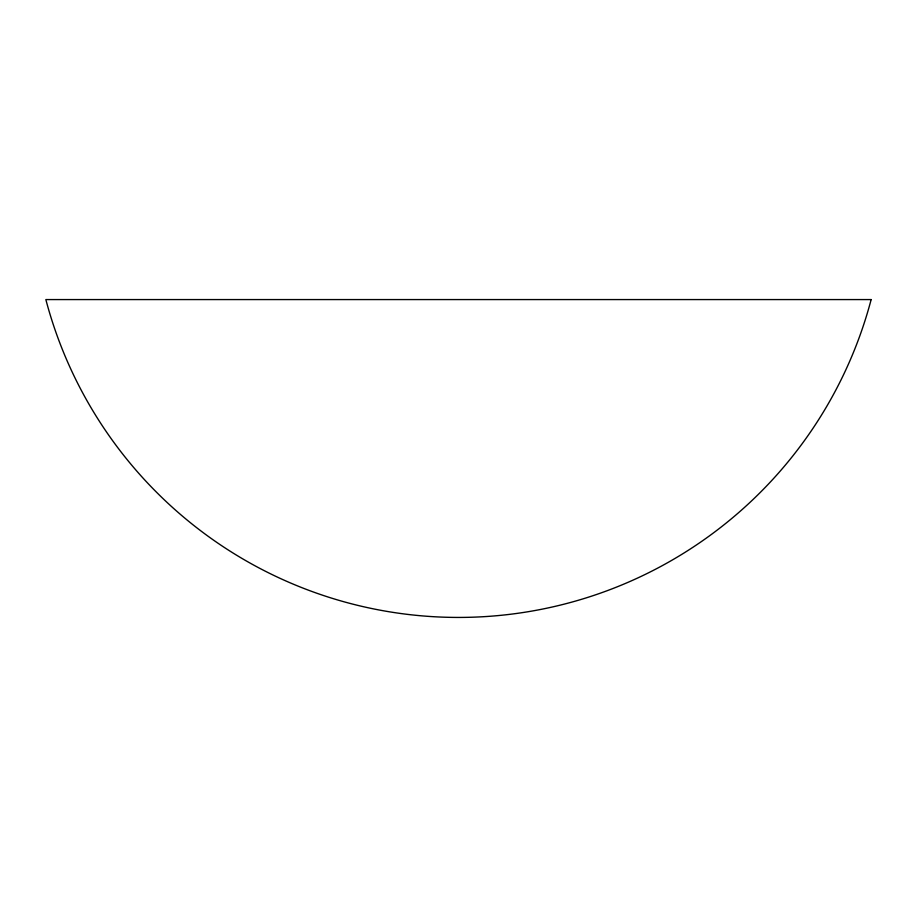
<?xml version="1.0" encoding="UTF-8"?>
<svg xmlns="http://www.w3.org/2000/svg" width="917" height="917" viewBox="0 0 917 917"><rect width="100%" height="100%" fill="white"/><g stroke="black" fill="none" stroke-linecap="round" stroke-linejoin="round"><path stroke-width="1.38" d="M871.15 299.572L45.85 299.572A426.783 426.783 0 0 0 871.15 299.572"/></g></svg>
